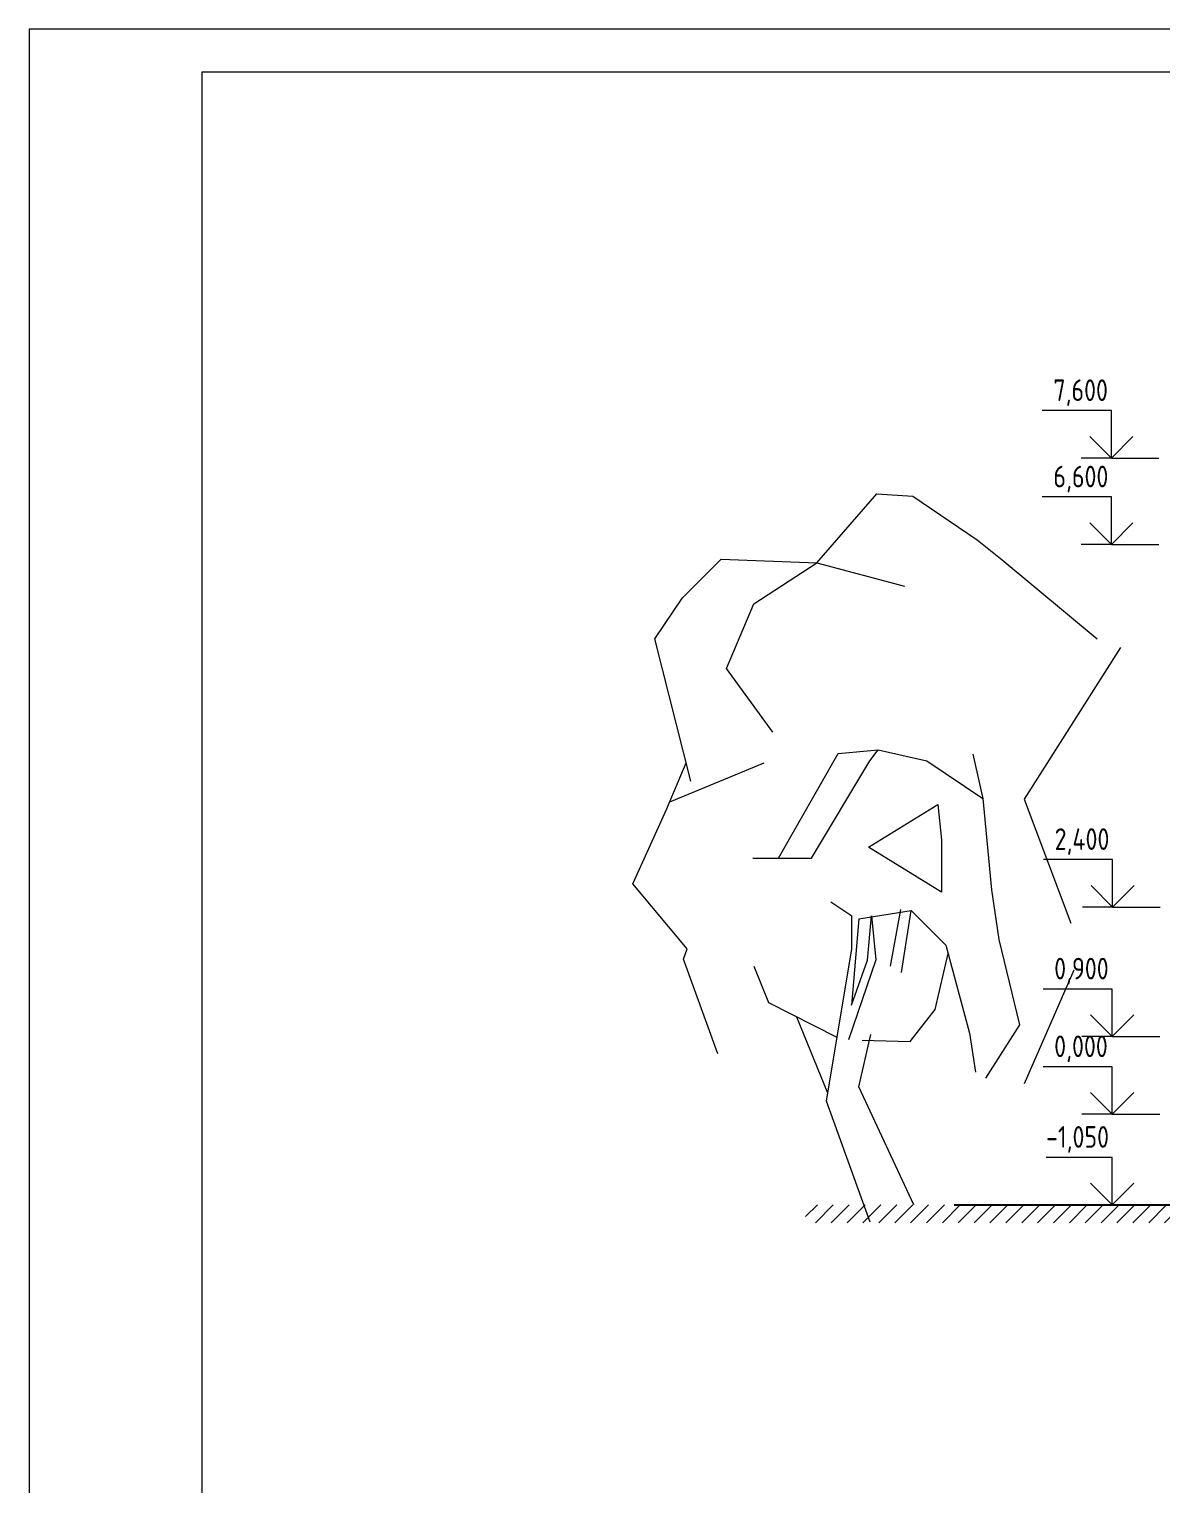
# Model space of a CAD drawing. Header units: feet. Extents: x -10410 to 374725, y -46422 to 88923.
# Drawn here: x 283976 to 297096, y -4294 to 12569 of the extents above; entities that cross this region are included whole.
import ezdxf

# ---------------------------------------------------------------- set-up
doc = ezdxf.new("R2010")
doc.units = ezdxf.units.FT
doc.header["$MEASUREMENT"] = 0
doc.layers.add('2D - Общий_Ном._пера__118', color=7, linetype='Continuous', lineweight=5, true_color=0x573938)
doc.layers.add('Местность - Рельеф_Ном._пера__93', color=7, linetype='Continuous', lineweight=25, true_color=0xa2a233)
for name, color, linetype, lineweight in [('82323000_Ном._пера__1', 7, 'Continuous', 20), ('82323000_Ном._пера__120', 7, 'Continuous', 5), ('Интерьер - Мебель_Ном._пера__1', 7, 'Continuous', 20), ('Конструктив - Перекрытия_Ном._пера__1', 7, 'Continuous', 20)]:
    doc.layers.add(name, color=color, linetype=linetype, lineweight=lineweight)
doc.styles.add('СГЕНЕРИР_СТИЛЬ_2', font='CS_Gost2304.shx')

msp = doc.modelspace()

# ---------------------------------------------------------------- hatches: boundary and pattern name
at = {"layer": '2D - Общий_Ном._пера__118', "linetype": 'Continuous'}
h = msp.add_hatch(dxfattribs=at)
h.set_pattern_fill('ЛИНИИ_НАКЛОННЫЕ__ШАГ_1_5_', color=256, style=0, pattern_type=2)
h.set_pattern_definition([(45, (0, 0), (-91.92388, 91.92388), [])])
h.paths.add_polyline_path([(295525.14034, -1050), (295525.14034, -1057.65579), (317039.44593, -1057.65579), (317039.44593, -1257.65579), (295525.14034, -1257.65579), (292970.03495, -1257.65579), (292970.03495, -1050)])

# ---------------------------------------------------------------- linework, layer by layer
at = {"layer": '82323000_Ном._пера__1', "linetype": 'Continuous'}
for p, q in [((325919.91555, 12569.49131), (283976.36743, 12569.49131)), ((283976.36743, 12569.49131), (283976.36743, -16805.83406)), ((325419.91555, 12069.49131), (285976.36743, 12069.49131))]:
    msp.add_line(p, q, dxfattribs=at)
at = {"layer": '82323000_Ном._пера__120', "linetype": 'Continuous'}
msp.add_line((285976.36743, 12069.49131), (285976.36743, -16305.83406), dxfattribs=at)
at = {"layer": 'Интерьер - Мебель_Ном._пера__1', "linetype": 'Continuous'}
for p, q in [((296511.13635, 8150), (295711.13539, 8150)), ((296511.13635, 7600), (296511.13635, 8150)), ((296511.13635, 7600), (296261.13635, 7850)), ((296511.13635, 7600), (296761.13635, 7850)), ((296511.13635, 7600), (296161.13635, 7600)), ((296511.13635, 7600), (297061.13635, 7600)), ((296511.13635, 7150), (295711.13575, 7150)), ((296511.13635, 6600), (296511.13635, 7150)), ((296511.13635, 6600), (296261.13635, 6850)), ((296511.13635, 6600), (296761.13635, 6850)), ((296511.13635, 6600), (296161.13635, 6600)), ((296511.13635, 6600), (297061.13635, 6600)), ((296525.75939, 2950), (295725.75836, 2950)), ((296525.75939, 2400), (296525.75939, 2950)), ((296525.75939, 2400), (296275.75939, 2650)), ((296525.75939, 2400), (296775.75939, 2650)), ((296525.75939, 2400), (296175.75939, 2400)), ((296525.75939, 2400), (297075.75939, 2400)), ((296520.27372, 1450), (295720.27292, 1450)), ((296520.27372, 900), (296520.27372, 1450)), ((296520.27372, 900), (296270.27372, 1150)), ((296520.27372, 900), (296770.27372, 1150)), ((296520.27372, 900), (296170.27372, 900)), ((296520.27372, 900), (297070.27372, 900)), ((296520.27372, 550), (295720.27255, 550)), ((296520.27372, 0), (296520.27372, 550)), ((296520.27372, 0), (296270.27372, 250)), ((296520.27372, 0), (296770.27372, 250)), ((296520.27372, 0), (296170.27372, 0)), ((296520.27372, 0), (297070.27372, 0)), ((296520.27372, -499.65579), (295754.21232, -499.65579)), ((296520.27372, -1049.65579), (296520.27372, -499.65579)), ((296520.27372, -1049.65579), (296270.27372, -799.65579)), ((296520.27372, -1049.65579), (296770.27372, -799.65579)), ((296520.27372, -1049.65579), (296170.27372, -1049.65579)), ((296520.27372, -1049.65579), (297070.27372, -1049.65579))]:
    msp.add_line(p, q, dxfattribs=at)
at = {"layer": 'Конструктив - Перекрытия_Ном._пера__1', "linetype": 'Continuous'}
for p, q in [((293098.64817, 6387.43421), (293794.46872, 7187.72104)), ((293794.46872, 7187.72104), (294211.1601, 7157.95737)), ((294211.1601, 7157.95737), (294955.25186, 6651.97497)), ((294955.25186, 6651.97497), (295245.8399, 6421.24825)), ((291543.2022, 5981.66569), (291991.23827, 6429.70176)), ((291991.23827, 6429.70176), (293098.64817, 6387.43421)), ((295245.8399, 6421.24825), (296344.79629, 5508.26909)), ((292371.64625, 5914.03761), (293098.64817, 6387.43421)), ((293098.64817, 6387.43421), (294113.06946, 6116.92186)), ((291221.96879, 5508.26909), (291543.2022, 5981.66569)), ((292052.55781, 5164.17978), (292371.64625, 5914.03761)), ((291640.70025, 3859.28536), (291221.96879, 5508.26909)), ((296615.30864, 5406.82696), (295499.44522, 3648.49673)), ((292591.43753, 4426.21972), (292052.55781, 5164.17978)), ((293346.43297, 4177.93898), (293811.37606, 4220.20653)), ((293712.75177, 4093.40387), (293811.37606, 4220.20653)), ((293811.37606, 4220.20653), (294374.94344, 4093.40387)), ((291357.22496, 3530.14758), (291587.10186, 4070.3583)), ((291395.45855, 3619.99651), (292489.9954, 4071.17227)), ((292656.06293, 2966.26911), (293346.43297, 4177.93898)), ((293036.47091, 2966.26911), (293712.75177, 4093.40387)), ((294374.94344, 4093.40387), (295023.04593, 3656.63915)), ((294907.69947, 4172.6144), (295023.04593, 3656.63915)), ((293698.66258, 3093.07177), (294501.7461, 3586.19323)), ((294501.7461, 3586.19323), (294544.01366, 3177.60688)), ((295023.04593, 3656.63915), (295121.67022, 2599.95031)), ((295499.44522, 3648.49673), (296040.46991, 2211.39991)), ((290968.36347, 2667.88949), (291357.22496, 3530.14758)), ((294544.01366, 2571.77194), (293698.66258, 3093.07177)), ((294544.01366, 3177.60688), (294544.01366, 2571.77194)), ((292360.19005, 2966.26911), (293036.47091, 2966.26911)), ((291597.77918, 1916.94793), (290968.36347, 2667.88949)), ((295121.67022, 2599.95031), (295206.20533, 2022.29374)), ((293261.89786, 2459.05846), (293506.1651, 2296.21725)), ((293952.38062, 1714.24781), (294074.11117, 2371.59281)), ((293585.94911, 2261.80988), (293501.414, 1261.47778)), ((293506.1651, 1917.58653), (293506.1651, 2296.21725)), ((293585.94911, 2261.80988), (294191.78404, 2360.43417)), ((293684.5734, 1782.77761), (293733.26562, 2298.55447)), ((293733.26562, 2298.55447), (293781.95784, 1787.28615)), ((294079.07057, 1641.88576), (294191.78404, 2360.43417)), ((294191.78404, 2360.43417), (294593.3258, 1958.89241)), ((291557.10653, 1796.86679), (291597.77918, 1916.94793)), ((293211.67454, 150.64319), (293506.1651, 1917.58653)), ((294468.11691, 1213.88564), (294619.72274, 1860.74995)), ((294593.3258, 1958.89241), (294868.0649, 937.42653)), ((295206.20533, 2022.29374), (295445.72147, 1036.05082)), ((291951.6037, 697.9104), (291557.10653, 1796.86679)), ((292543.34945, 1289.65615), (292374.27923, 1712.33168)), ((293781.95784, 1787.28615), (293465.4584, 862.13393)), ((293501.414, 1261.47778), (293684.5734, 1782.77761)), ((296074.28395, 1670.37522), (295499.44522, 351.62754)), ((293334.5258, 887.75072), (292543.34945, 1289.65615)), ((293334.5258, 887.75072), (292543.34945, 1289.65615)), ((294180.69754, 841.93117), (294468.11691, 1213.88564)), ((293227.14336, 243.45612), (292869.55813, 1123.94715)), ((295445.72147, 1036.05082), (295051.2243, 416.1267)), ((293585.94911, 317.50241), (293726.84095, 923.33735)), ((293622.76584, 858.83819), (294180.69754, 841.93117)), ((294868.0649, 937.42653), (294938.51082, 486.57263)), ((294221.35645, -1050), (293585.94911, 317.50241)), ((293716.5155, -1250), (293211.67454, 150.64319))]:
    msp.add_line(p, q, dxfattribs=at)
at = {"layer": 'Местность - Рельеф_Ном._пера__93', "linetype": 'Continuous'}
msp.add_line((294690.52005, -1050), (313353.59199, -1050), dxfattribs=at)

# ---------------------------------------------------------------- texts
at = {"layer": 'Интерьер - Мебель_Ном._пера__1', "linetype": 'Continuous', "char_height": 250, "attachment_point": 7, "style": 'СГЕНЕРИР_СТИЛЬ_2'}
for s, insert in [('\\A1;{\\FCS_Gost2304.shx; 7,600}', (295711.13635, 8203.45519)), ('\\A1;{\\FCS_Gost2304.shx; 6,600}', (295711.13635, 7203.45528)), ('\\A1;{\\FCS_Gost2304.shx; 2,400}', (295725.75939, 3003.45519)), ('\\A1;{\\FCS_Gost2304.shx; 0,900}', (295720.27372, 1503.45519)), ('\\A1;{\\FCS_Gost2304.shx; 0,000}', (295720.27372, 603.45528)), ('\\A1;{\\FCS_Gost2304.shx;-1,050}', (295754.21312, -446.19987))]:
    msp.add_mtext(s, dxfattribs=dict(at, insert=insert))

doc.saveas('drawing.dxf')
